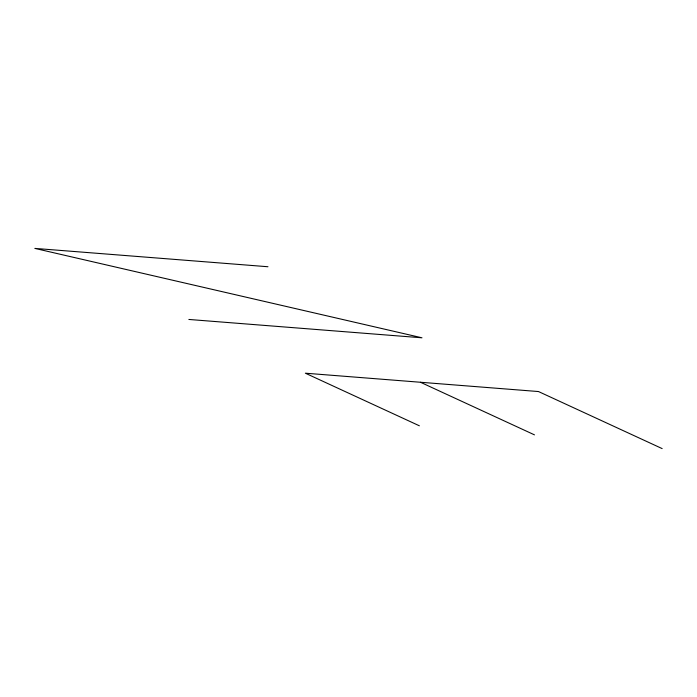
<?xml version="1.0" encoding="UTF-8"?>
<svg xmlns="http://www.w3.org/2000/svg" width="697" height="697" viewBox="0 0 697 697"><rect width="100%" height="100%" fill="white"/><g stroke="black" fill="none" stroke-linecap="round" stroke-linejoin="round"><path stroke-width="1.05" d="M267.97 266.742L34.85 248.402L421.981 337.801L188.861 319.453M662.15 448.598L538.485 391.548L305.364 373.2L419.376 425.797M420.465 382.261L534.477 434.858"/></g></svg>
